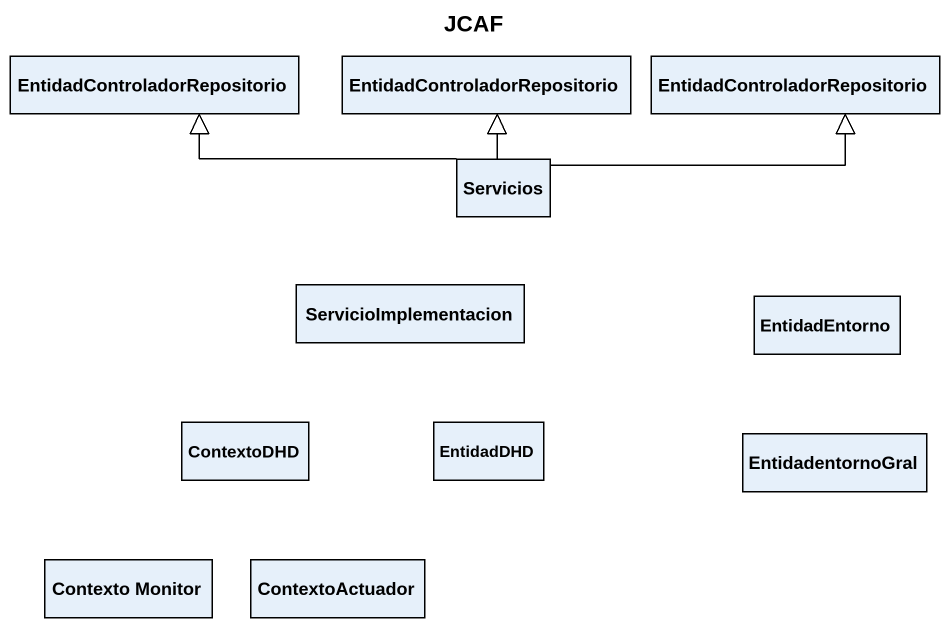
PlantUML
@startuml
title JCAF
hide circle
hide empty members
class "EntidadControladorRepositorio" as EntidadControladorRepositori
class "EntidadControladorRepositorio" as EntidadControladorRepositori_2
class "EntidadControladorRepositorio" as EntidadControladorRepositori_3
class Servicios
class ServicioImplementacion
class EntidadEntorno
class ContextoDHD
class EntidadDHD
class EntidadentornoGral
class "Contexto Monitor" as Contexto_Monitor
class ContextoActuador
Servicios -left-|> EntidadControladorRepositori
Servicios -up-|> EntidadControladorRepositori_2
Servicios -right-|> EntidadControladorRepositori_3
@enduml
